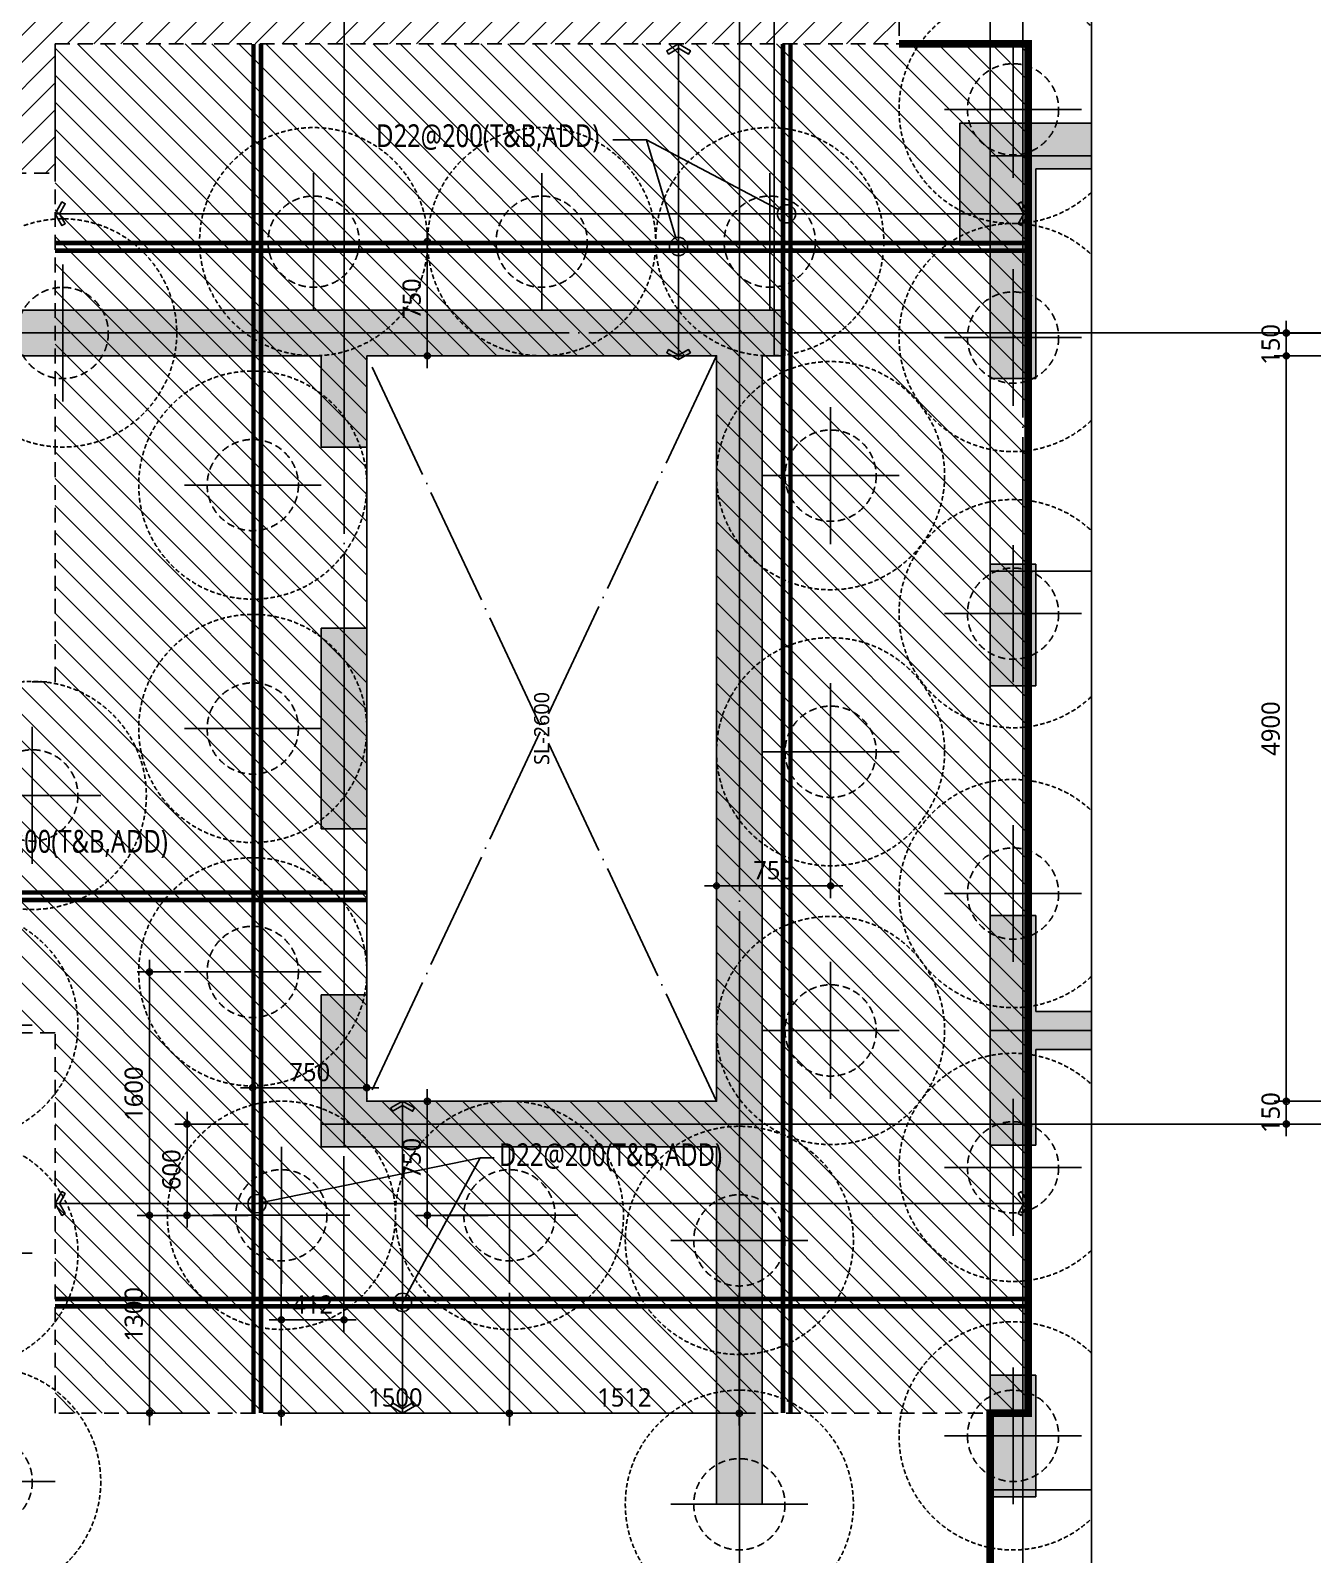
# Model space of a CAD drawing. Header units: millimetres. Extents: x 262481 to 2519995, y -394348 to 364571.
# Drawn here: x 516107 to 524539, y -66717 to -56698 of the extents above; entities that cross this region are included whole.
import ezdxf
from ezdxf.enums import TextEntityAlignment as Align
from ezdxf.xclip import XClip

# ---------------------------------------------------------------- set-up
doc = ezdxf.new("R2010")
doc.units = ezdxf.units.MM
doc.header["$LTSCALE"] = 65
doc.header["$XCLIPFRAME"] = 0
for name, pattern in [('CEN', [62, 60, -1, 0, -1]), ('HID', [2.5, 2, -0.5]), ('HID2', [7.5, 6, -1.5]), ('XS-기초$0$CEN', [62, 60, -1, 0, -1]), ('XS-기초$0$DDOT', [14, 12, -1, 0, -1]), ('XS-기초$0$HID', [2.3, 1.5, -0.8])]:
    doc.linetypes.add(name, pattern=pattern)
doc.layers.get('Defpoints').update_dxf_attribs({"color": 145})
for name, color, linetype in [('BAR-B', 2, 'HID2'), ('CEN', 1, 'CEN'), ('CROSS', 15, 'Continuous'), ('DIM', 7, 'Continuous'), ('HAT', 5, 'Continuous'), ('LEADER', 7, 'Continuous'), ('T', 1, 'Continuous'), ('XS-기초$0$252', 252, 'Continuous'), ('XS-기초$0$CEN', 1, 'XS-기초$0$CEN'), ('XS-기초$0$EL7', 7, 'Continuous'), ('XS-기초$0$OPEN', 9, 'XS-기초$0$DDOT'), ('XS-기초$0$PILE', 3, 'XS-기초$0$HID'), ('XS-기초$0$WALL', 11, 'Continuous'), ('XS-기초$0$기초연단', 3, 'Continuous'), ('XS-기초$0$보강구간', 6, 'XS-기초$0$HID'), ('철근변경선', 1, 'HID')]:
    doc.layers.add(name, color=color, linetype=linetype)
doc.layers.add('DEFPOINT', color=144, linetype='Continuous', plot=False)
doc.layers.add('XS-기초$0$DEFPOINT', color=144, linetype='Continuous', plot=False)
doc.styles.add('XS-기초$0$맑은고딕', font='malgun.ttf')
doc.styles.add('맑은고딕', font='malgun.ttf')
doc.dimstyles.new('DIM_40', dxfattribs={"dimscale": 40, "dimtxt": 3, "dimasz": 1, "dimexe": 2, "dimexo": 1.5, "dimgap": 1, "dimtad": 1, "dimdec": 0, "dimzin": 0, "dimdsep": 46, "dimtxsty": '맑은고딕', "dimblk1": 'DIMDOT', "dimblk2": 'DIMDOT', "dimsah": 1, "dimcen": 0.09, "dimdle": 2, "dimclrd": 7, "dimclre": 7, "dimclrt": 6, "dimadec": 0, "dimazin": 0, "dimtfac": 1, "dimtdec": 0, "dimtix": 1, "dimtmove": 2, "dimatfit": 3, "dimldrblk": 'DIMDOT', "dimfxl": 0, "dimtolj": 1, "dimtzin": 0, "dimarcsym": 0})

# ---------------------------------------------------------------- blocks, each defined once
blk = doc.blocks.new('XS-기초$0$PILE-600')
at = {"layer": 'XS-기초$0$DEFPOINT', "color": 173, "linetype": 'XS-기초$0$HID', "ltscale": 0.3}
blk.add_circle((0, 0), 750, dxfattribs=at)
at = {"layer": 'XS-기초$0$PILE', "linetype": 'Continuous'}
for p, q in [((0, -450), (0, 450)), ((-450, 0), (450, 0))]:
    blk.add_line(p, q, dxfattribs=at)
at = {"layer": 'XS-기초$0$PILE', "ltscale": 0.5}
blk.add_circle((0, 0), 300, dxfattribs=at)
blk = doc.blocks.new('XS-기초$0$A$C762E058C')
at = {"layer": 'XS-기초$0$252'}
h = blk.add_hatch(color=256, dxfattribs=at)
h.dxf.hatch_style = 1
h.paths.add_polyline_path([(93400, -71500), (92600, -71500), (92600, -72000), (93400, -72000)])
h.paths.add_polyline_path([(85300, -71500), (84500, -71500), (84500, -72000), (85300, -72000)])
h.paths.add_polyline_path([(93400, -63400), (92600, -63400), (92600, -63900), (93400, -63900)])
h.paths.add_polyline_path([(85300, -63400), (84500, -63400), (84500, -63900), (85300, -63900)])
h.paths.add_polyline_path([(93400, -55300), (92600, -55300), (92600, -55800), (93400, -55800)])
h.paths.add_polyline_path([(85300, -55300), (84500, -55300), (84500, -55800), (85300, -55800)])
h.paths.add_polyline_path([(93400, -47200), (92600, -47200), (92600, -47700), (93400, -47700)])
h.paths.add_polyline_path([(85300, -47200), (84500, -47200), (84500, -47700), (85300, -47700)])
h.paths.add_polyline_path([(93400, -39100), (92600, -39100), (92600, -39600), (93400, -39600)])
h.paths.add_polyline_path([(85300, -39100), (84500, -39100), (84500, -39600), (85300, -39600)])
h.paths.add_polyline_path([(73650, -71500), (72850, -71500), (72850, -72000), (73650, -72000)])
h.paths.add_polyline_path([(77850, -71500), (77050, -71500), (77050, -72000), (77850, -72000)])
h.paths.add_polyline_path([(68450, -71500), (67650, -71500), (67650, -72000), (68450, -72000)])
h.paths.add_polyline_path([(73650, -63400), (72850, -63400), (72850, -63900), (73650, -63900)])
h.paths.add_polyline_path([(77850, -63400), (77050, -63400), (77050, -63900), (77850, -63900)])
h.paths.add_polyline_path([(68450, -63400), (67650, -63400), (67650, -63900), (68450, -63900)])
h.paths.add_polyline_path([(73650, -55300), (72850, -55300), (72850, -55800), (73650, -55800)])
h.paths.add_polyline_path([(77850, -55300), (77050, -55300), (77050, -55800), (77850, -55800)])
h.paths.add_polyline_path([(68450, -55300), (67650, -55300), (67650, -55800), (68450, -55800)])
h.paths.add_polyline_path([(73650, -47200), (72850, -47200), (72850, -47700), (73650, -47700)])
h.paths.add_polyline_path([(77850, -47200), (77050, -47200), (77050, -47700), (77850, -47700)])
h.paths.add_polyline_path([(68450, -47200), (67650, -47200), (67650, -47700), (68450, -47700)])
h.paths.add_polyline_path([(73650, -39100), (72850, -39100), (72850, -39600), (73650, -39600)])
h.paths.add_polyline_path([(77850, -39100), (77050, -39100), (77050, -39600), (77850, -39600)])
h.paths.add_polyline_path([(68450, -39100), (67650, -39100), (67650, -39600), (68450, -39600)])
h.paths.add_polyline_path([(73650, -22900), (72850, -22900), (72850, -23400), (73650, -23400)])
h.paths.add_polyline_path([(73650, -31000), (72850, -31000), (72850, -31500), (73650, -31500)])
h.paths.add_polyline_path([(101500, -63400), (100700, -63400), (100700, -63900), (101500, -63900)])
h.paths.add_polyline_path([(101500, -41540), (100700, -41540), (100700, -42040), (101500, -42040)])
h.paths.add_polyline_path([(101500, -35500), (100700, -35500), (100700, -36000), (101500, -36000)])
h.paths.add_polyline_path([(101500, -29350), (100700, -29350), (100700, -29850), (101500, -29850)])
h.paths.add_polyline_path([(101500, -22900), (100700, -22900), (100700, -23400), (101500, -23400)])
h.paths.add_polyline_path([(68450, -22900), (67650, -22900), (67650, -23400), (68450, -23400)])
h.paths.add_polyline_path([(77850, -22900), (77050, -22900), (77050, -23400), (77850, -23400)])
h.paths.add_polyline_path([(85300, -22900), (84500, -22900), (84500, -23400), (85300, -23400)])
h.paths.add_polyline_path([(93400, -31000), (92600, -31000), (92600, -31500), (93400, -31500)])
h.paths.add_polyline_path([(77850, -31000), (77050, -31000), (77050, -31500), (77850, -31500)])
h.paths.add_polyline_path([(85300, -31000), (84500, -31000), (84500, -31500), (85300, -31500)])
h.paths.add_polyline_path([(93400, -22900), (92600, -22900), (92600, -23400), (93400, -23400)])
h.paths.add_polyline_path([(68450, -31000), (67650, -31000), (67650, -31500), (68450, -31500)])
h.paths.add_polyline_path([(101500, -47580), (100700, -47580), (100700, -48080), (101500, -48080)])
h.paths.add_polyline_path([(101500, -55300), (100700, -55300), (100700, -55800), (101500, -55800)])
h.paths.add_polyline_path([(101700, -72000), (101700, -71200), (101200, -71200), (101200, -72000)])
h.paths.add_polyline_path([(125700, -72000), (125700, -71200), (125200, -71200), (125200, -72000)])
h.paths.add_polyline_path([(117700, -72000), (117700, -71200), (117200, -71200), (117200, -72000)])
h.paths.add_polyline_path([(109700, -72000), (109700, -71200), (109200, -71200), (109200, -72000)])
h.paths.add_polyline_path([(136755, -71500), (135955, -71500), (135955, -72000), (136755, -72000)])
h.paths.add_polyline_path([(144555, -71500), (143755, -71500), (143755, -72000), (144555, -72000)])
h.paths.add_polyline_path([(133700, -72000), (133700, -71200), (133200, -71200), (133200, -72000)])
h = blk.add_hatch(color=256, dxfattribs=at)
h.dxf.hatch_style = 1
h.paths.add_polyline_path([(124805, -55785), (124805, -55985), (123925, -55985), (123925, -56285), (125305, -56285), (125305, -57445), (126255, -57445), (126255, -63825), (124900, -63825), (124900, -64125), (125200, -64125), (125200, -64625), (125700, -64625), (125700, -64125), (126255, -64125), (126255, -65410), (126505, -65410), (126505, -64125), (127860, -64125), (127860, -63825), (126505, -63825), (126505, -57445), (127455, -57445), (127455, -56285), (128835, -56285), (128835, -55985), (127155, -55985), (127155, -57145), (126380, -57145), (125605, -57145), (125605, -55985), (125605, -55785)])
h.paths.add_polyline_path([(106100, -55300), (105300, -55300), (105300, -55800), (106100, -55800)])
h.paths.add_polyline_path([(105600, -63900), (105800, -63900), (105800, -65410), (106100, -65410), (106100, -64125), (107400, -64125), (107400, -63825), (106100, -63825), (106100, -60730), (109280, -60730), (109280, -60480), (106100, -60480), (106100, -56285), (106915, -56285), (106915, -55985), (105800, -55985), (105800, -63100), (105600, -63100)])
h.paths.add_polyline_path([(133680, -63250), (133480, -63250), (133480, -55950), (133680, -55950), (133680, -55150), (133480, -55150), (133480, -54495), (133180, -54495), (133180, -55985), (132365, -55985), (132365, -56285), (133180, -56285), (133180, -60480), (130000, -60480), (130000, -60730), (133180, -60730), (133180, -63825), (131880, -63825), (131880, -64125), (133180, -64125), (133180, -65410), (133480, -65410), (133480, -64050), (133680, -64050)])
h.paths.add_polyline_path([(117700, -64625), (117700, -63825), (117200, -63825), (117200, -64625)], flags=17)
h.paths.add_polyline_path([(109700, -63825), (109200, -63825), (108910, -63825), (108910, -64125), (109200, -64125), (109200, -64625), (109700, -64625)])
h.paths.add_polyline_path([(124075, -54635), (124375, -54635), (124375, -46185), (117850, -46185), (117850, -45985), (117050, -45985), (117050, -46185), (116075, -46185), (116075, -46485), (116525, -46485), (116525, -49385), (116825, -49385), (116825, -46485), (121375, -46485), (121375, -49085), (117935, -49085), (117935, -49385), (121850, -49385), (121850, -49085), (121675, -49085), (121675, -46485), (124075, -46485), (124075, -49085), (123420, -49085), (123420, -49385), (124075, -49385), (124075, -51585), (123475, -51585), (123475, -51885), (124075, -51885), (124075, -54185), (119175, -54185), (119175, -51885), (119875, -51885), (119875, -51585), (118875, -51585), (118875, -54185), (116525, -54185), (116525, -54485), (124075, -54485)])
h.paths.add_polyline_path([(120965, -51885), (122285, -51885), (122285, -51585), (120965, -51585)], flags=17)
h.paths.add_polyline_path([(114725, -53185), (113725, -53185), (113725, -53885), (110505, -53885), (110505, -53185), (109505, -53185), (109505, -53885), (108085, -53885), (108085, -53185), (107085, -53185), (107085, -53885), (105800, -53885), (105800, -54185), (114725, -54185)])
h.paths.add_polyline_path([(113025, -65410), (112775, -65410), (112775, -64125), (111420, -64125), (111420, -63825), (112775, -63825), (112775, -57445), (111825, -57445), (111825, -56285), (110445, -56285), (110445, -55985), (112125, -55985), (112125, -57145), (112900, -57145), (113675, -57145), (113675, -55985), (115355, -55985), (115355, -56285), (113975, -56285), (113975, -57445), (113025, -57445), (113025, -63825), (114380, -63825), (114380, -64125), (113025, -64125)])
h.paths.add_polyline_path([(119765, -65410), (119515, -65410), (119515, -64125), (118400, -64125), (118400, -63825), (119515, -63825), (119515, -60730), (116520, -60730), (116520, -60480), (119515, -60480), (119515, -56285), (118885, -56285), (118885, -55985), (119640, -55985), (120395, -55985), (120395, -56285), (119765, -56285), (119765, -60480), (122760, -60480), (122760, -60730), (119765, -60730), (119765, -63825), (120880, -63825), (120880, -64125), (119765, -64125)])
h.paths.add_polyline_path([(122390, -64125), (122390, -63825), (122790, -63825), (122790, -64125)])
h.paths.add_polyline_path([(122510, -63125), (122760, -63125), (122760, -61590), (122510, -61590)], flags=17)
h.paths.add_polyline_path([(122510, -56985), (122760, -56985), (122760, -57815), (122510, -57815)], flags=17)
h.paths.add_polyline_path([(121905, -56285), (122705, -56285), (122705, -55985), (121905, -55985)])
h.paths.add_polyline_path([(130370, -64125), (130370, -63825), (129970, -63825), (129970, -64125)])
h.paths.add_polyline_path([(130250, -63125), (130000, -63125), (130000, -61590), (130250, -61590)])
h.paths.add_polyline_path([(130250, -56985), (130000, -56985), (130000, -57815), (130250, -57815)])
h.paths.add_polyline_path([(130855, -56285), (130055, -56285), (130055, -55985), (130855, -55985)], flags=17)
h.paths.add_polyline_path([(116890, -64125), (116890, -63825), (116490, -63825), (116490, -64125)])
h.paths.add_polyline_path([(116770, -63125), (116520, -63125), (116520, -61590), (116770, -61590)])
h.paths.add_polyline_path([(116770, -56985), (116520, -56985), (116520, -57815), (116770, -57815)])
h.paths.add_polyline_path([(117375, -56285), (116575, -56285), (116575, -55985), (117375, -55985)])
h.paths.add_polyline_path([(109030, -63125), (109280, -63125), (109280, -61590), (109030, -61590)], flags=17)
h.paths.add_polyline_path([(109030, -56985), (109280, -56985), (109280, -57815), (109030, -57815)], flags=17)
h.paths.add_polyline_path([(108425, -56285), (109225, -56285), (109225, -55985), (108425, -55985)])
h.paths.add_polyline_path([(125850, -47200), (125050, -47200), (125050, -47700), (125850, -47700)])
h.paths.add_polyline_path([(114725, -50300), (113725, -50300), (113725, -51300), (114725, -51300)])
h.paths.add_polyline_path([(110505, -50300), (109505, -50300), (109505, -51300), (110505, -51300)])
h.paths.add_polyline_path([(108085, -50300), (107085, -50300), (107085, -51300), (108085, -51300)])
h.paths.add_polyline_path([(110505, -45410), (109505, -45410), (109505, -44410), (110505, -44410)])
h.paths.add_polyline_path([(108085, -45410), (107085, -45410), (107085, -44410), (108085, -44410)])
h.paths.add_polyline_path([(110505, -48330), (109505, -48330), (109505, -47330), (110505, -47330), (110505, -47705), (113005, -47705), (113005, -46805), (114425, -46805), (114425, -45775), (114725, -45775), (114725, -47105), (113305, -47105), (113305, -47830), (113305, -48555), (114725, -48555), (114725, -49850), (114425, -49850), (114425, -48855), (113005, -48855), (113005, -47955), (110505, -47955)])
h.paths.add_polyline_path([(108085, -48330), (107085, -48330), (107085, -47955), (105800, -47955), (105800, -47705), (107085, -47705), (107085, -47330), (108085, -47330)])
h.paths.add_polyline_path([(113725, -44360), (113725, -44610), (113095, -44610), (113095, -44360)])
h.paths.add_polyline_path([(114425, -43755), (114425, -44555), (114725, -44555), (114725, -43755)])
h.paths.add_polyline_path([(133850, -47200), (133050, -47200), (133050, -47700), (133850, -47700)])
h.paths.add_polyline_path([(125850, -39100), (125050, -39100), (125050, -39600), (125850, -39600)])
h.paths.add_polyline_path([(117850, -39100), (117050, -39100), (117050, -39600), (117850, -39600)], flags=17)
h.paths.add_polyline_path([(117485, -34200), (117485, -34500), (118975, -34500), (118975, -36300), (116075, -36300), (116075, -36600), (119275, -36600), (119275, -29350), (105800, -29350), (105800, -29650), (107085, -29650), (107085, -30350), (108085, -30350), (108085, -29650), (109505, -29650), (109505, -30350), (110505, -30350), (110505, -29650), (114425, -29650), (114425, -30465), (114725, -30465), (114725, -29650), (116075, -29650), (116075, -35190), (116375, -35190), (116375, -29650), (118975, -29650), (118975, -34200)])
h.paths.add_polyline_path([(110505, -41290), (109505, -41290), (109505, -42290), (110505, -42290), (110505, -41915), (114425, -41915), (114425, -42545), (114725, -42545), (114725, -41790), (114725, -41035), (114425, -41035), (114425, -41665), (110505, -41665)])
h.paths.add_polyline_path([(108085, -41290), (107085, -41290), (107085, -41665), (105800, -41665), (105800, -41915), (107085, -41915), (107085, -42290), (108085, -42290)])
h.paths.add_polyline_path([(110505, -38170), (109505, -38170), (109505, -39170), (110505, -39170)])
h.paths.add_polyline_path([(108085, -38170), (107085, -38170), (107085, -39170), (108085, -39170)])
h.paths.add_polyline_path([(110505, -36250), (109505, -36250), (109505, -35250), (110505, -35250), (110505, -35625), (113005, -35625), (113005, -34725), (114425, -34725), (114425, -33695), (114725, -33695), (114725, -35025), (113305, -35025), (113305, -35750), (113305, -36475), (114725, -36475), (114725, -37805), (114425, -37805), (114425, -36775), (113005, -36775), (113005, -35875), (110505, -35875)])
h.paths.add_polyline_path([(108085, -36250), (107085, -36250), (107085, -35875), (105800, -35875), (105800, -35625), (107085, -35625), (107085, -35250), (108085, -35250)])
h.paths.add_polyline_path([(110505, -33330), (109505, -33330), (109505, -32330), (110505, -32330)], flags=17)
h.paths.add_polyline_path([(108085, -33330), (107085, -33330), (107085, -32330), (108085, -32330)], flags=17)
h.paths.add_polyline_path([(113725, -39220), (113725, -38970), (113095, -38970), (113095, -39220)])
h.paths.add_polyline_path([(114425, -39825), (114425, -39025), (114725, -39025), (114725, -39825)])
h.paths.add_polyline_path([(113725, -32280), (113725, -32530), (113095, -32530), (113095, -32280)], flags=17)
h.paths.add_polyline_path([(114425, -31675), (114425, -32475), (114725, -32475), (114725, -31675)], flags=17)
edge = h.paths.add_edge_path()
edge.add_line((121375, -49385), (121850, -49385))
edge.add_line((116075, -34200), (116075, -34500))
blk = doc.blocks.new('XS-기초')
at = {"layer": 'XS-기초$0$CEN'}
for p, q in [((242535, 153015), (242535, 143665)), ((237335, 146715), (237335, 143815)), ((237185, 146565), (242685, 146565)), ((234835, 143965), (242685, 143965)), ((242385, 143735), (251790, 143735)), ((234930, 142315), (234930, 140265)), ((237950, 142315), (237950, 132890)), ((237950, 142315), (237950, 132890)), ((240970, 142315), (240970, 140265)), ((243700, 142315), (243700, 140640)), ((237950, 142100), (231210, 142100)), ((237950, 142100), (244690, 142100))]:
    blk.add_line(p, q, dxfattribs=at)
at = {"layer": 'XS-기초$0$EL7'}
for p, q in [((239275, 146415), (238085, 146415)), ((241785, 146415), (240595, 146415))]:
    blk.add_line(p, q, dxfattribs=at)
at = {"layer": 'XS-기초$0$OPEN'}
for p, q in [((242385, 144115), (237485, 146415)), ((237485, 144115), (242385, 146415))]:
    blk.add_line(p, q, dxfattribs=at)
at = {"layer": 'XS-기초$0$WALL'}
for p, q in [((242685, 152115), (242685, 143665)), ((242385, 148915), (242385, 146715)), ((237185, 146715), (237185, 144115)), ((237185, 146715), (238185, 146715)), ((238185, 146715), (238185, 146415)), ((239275, 146715), (240595, 146715)), ((239275, 146715), (239275, 146415)), ((240595, 146715), (240595, 146415)), ((241785, 146715), (242385, 146715)), ((241785, 146715), (241785, 146415)), ((237485, 146415), (237485, 144115)), ((237485, 146415), (238185, 146415)), ((239275, 146415), (240595, 146415)), ((241785, 146415), (242385, 146415)), ((242385, 146415), (242385, 144115)), ((234835, 144115), (234835, 143815)), ((234835, 144115), (237185, 144115)), ((237485, 144115), (242385, 144115)), ((234835, 143815), (242385, 143815)), ((242385, 143815), (242385, 143665)), ((242385, 143665), (242685, 143665)), ((243915, 142515), (243115, 142515)), ((243115, 142515), (243115, 142315)), ((243915, 142315), (243915, 142515)), ((234885, 142315), (234885, 142015)), ((235685, 142315), (234885, 142315)), ((235685, 142015), (235685, 142315)), ((237195, 142015), (237195, 142315)), ((237950, 142315), (237195, 142315)), ((237950, 142315), (238705, 142315)), ((238705, 142015), (238705, 142315)), ((240215, 142015), (240215, 142315)), ((240215, 142315), (241015, 142315)), ((241015, 142315), (241015, 142015)), ((242235, 142315), (242235, 142015)), ((242235, 142315), (243115, 142315)), ((243915, 142315), (243915, 141155)), ((235685, 142015), (234885, 142015)), ((237825, 142015), (237195, 142015)), ((237825, 137820), (237825, 142015)), ((238075, 137820), (238075, 142015)), ((238075, 142015), (238705, 142015)), ((240215, 142015), (241015, 142015)), ((242235, 142015), (243615, 142015)), ((243615, 142015), (243615, 140855))]:
    blk.add_line(p, q, dxfattribs=at)
at = {"layer": 'XS-기초$0$기초연단', "linetype": 'XS-기초$0$HID'}
for p, q in [((243585, 149350), (243585, 148465)), ((250140, 142915), (244435, 142915))]:
    blk.add_line(p, q, dxfattribs=at)
blk.add_lwpolyline([(243585, 148465), (244435, 148465), (244435, 142915)], dxfattribs=at)
at = {"layer": 'XS-기초$0$보강구간'}
blk.add_lwpolyline([(237935, 150915), (239985, 150915), (239985, 149215), (240242, 149215), (240242, 148465), (244435, 148465), (244435, 142065), (235435, 142065), (235435, 148465), (237935, 148465), (237935, 150915)], dxfattribs=at)
at = {"layer": 'XS-기초$0$252'}
blk.add_blockref('XS-기초$0$A$C762E058C', (118310, 198300), dxfattribs=at)
at = {"layer": 'XS-기초$0$PILE'}
for p in [(236485, 149065), (237985, 149065), (234985, 148915), (239495, 148615), (242535, 148415), (238335, 147165), (239935, 147165), (241535, 147165), (236735, 146977), (243135, 146765), (236735, 145477), (243135, 145265), (234835, 143965), (236570, 143965), (243135, 143765), (237950, 143365), (239782, 143365), (241597, 143365), (237050, 142165), (238850, 142165), (240690, 142165), (242505, 142165), (244005, 142165)]:
    blk.add_blockref('XS-기초$0$PILE-600', p, dxfattribs=at)
at = {"layer": 'XS-기초$0$PILE', "xscale": -1, "rotation": 359.9999999999993}
blk.add_blockref('XS-기초$0$PILE-600', (235285, 142165), dxfattribs=at)
at = {"layer": 'XS-기초$0$DEFPOINT', "color": 2, "style": 'XS-기초$0$맑은고딕'}
blk.add_text('SL-2600', height=100, dxfattribs=at).set_placement((239935, 145265), align=Align.MIDDLE_CENTER)
blk = doc.blocks.new('DIMDOT')
at = {"layer": 'DIM', "linetype": 'Continuous'}
blk.add_line((-2, 0), (2, 0), dxfattribs=at)
for radius in [0.5, 0.25]:
    blk.add_circle((0, 0), radius, dxfattribs=at)
blk = doc.blocks.new('*D977')
at = {"layer": 'Defpoints', "color": 0, "linetype": 'Continuous', "transparency": 16777216}
for p in [(524729, -63737), (524366, -63887), (524729, -63887)]:
    blk.add_point(p, dxfattribs=at)
at = {"layer": 'DIM', "color": 7, "linetype": 'Continuous', "lineweight": -2, "transparency": 16777216}
for p, q in [((524366, -63697), (524366, -63657)), ((524669, -63737), (524286, -63737)), ((524366, -63737), (524366, -63887)), ((524669, -63887), (524286, -63887)), ((524366, -63927), (524366, -63967))]:
    blk.add_line(p, q, dxfattribs=at)
at = {"layer": 'DIM', "color": 7, "linetype": 'Continuous', "lineweight": -2, "transparency": 16777216, "xscale": 40, "yscale": 40, "zscale": 40}
for p, rotation in [((524366, -63737), 270), ((524366, -63887), 90)]:
    blk.add_blockref('DIMDOT', p, dxfattribs=dict(at, rotation=rotation))
at = {"layer": 'DIM', "color": 6, "linetype": 'Continuous', "transparency": 16777216, "insert": (524264, -63812), "char_height": 120, "attachment_point": 5, "rotation": 90, "style": '맑은고딕'}
blk.add_mtext('\\A1;150', dxfattribs=at)
blk = doc.blocks.new('*D978')
at = {"layer": 'Defpoints', "color": 0, "linetype": 'Continuous', "transparency": 16777216}
for p in [(524366, -58837), (524729, -58837), (524729, -63737)]:
    blk.add_point(p, dxfattribs=at)
at = {"layer": 'DIM', "color": 7, "linetype": 'Continuous', "lineweight": -2, "transparency": 16777216}
for p, q in [((524669, -58837), (524286, -58837)), ((524366, -63697), (524366, -58877)), ((524669, -63737), (524286, -63737))]:
    blk.add_line(p, q, dxfattribs=at)
at = {"layer": 'DIM', "color": 7, "linetype": 'Continuous', "lineweight": -2, "transparency": 16777216, "xscale": 40, "yscale": 40, "zscale": 40}
for p, rotation in [((524366, -58837), 90), ((524366, -63737), 270)]:
    blk.add_blockref('DIMDOT', p, dxfattribs=dict(at, rotation=rotation))
at = {"layer": 'DIM', "color": 6, "linetype": 'Continuous', "transparency": 16777216, "insert": (524264, -61287), "char_height": 120, "attachment_point": 5, "rotation": 90, "style": '맑은고딕'}
blk.add_mtext('\\A1;4900', dxfattribs=at)
blk = doc.blocks.new('*D979')
at = {"layer": 'Defpoints', "color": 0, "linetype": 'Continuous', "transparency": 16777216}
for p in [(524366, -58687), (524729, -58687), (524729, -58837)]:
    blk.add_point(p, dxfattribs=at)
at = {"layer": 'DIM', "color": 7, "linetype": 'Continuous', "lineweight": -2, "transparency": 16777216}
for p, q in [((524366, -58647), (524366, -58607)), ((524669, -58687), (524286, -58687)), ((524366, -58837), (524366, -58687)), ((524669, -58837), (524286, -58837)), ((524366, -58877), (524366, -58917))]:
    blk.add_line(p, q, dxfattribs=at)
at = {"layer": 'DIM', "color": 7, "linetype": 'Continuous', "lineweight": -2, "transparency": 16777216, "xscale": 40, "yscale": 40, "zscale": 40}
for p, rotation in [((524366, -58687), 270), ((524366, -58837), 90)]:
    blk.add_blockref('DIMDOT', p, dxfattribs=dict(at, rotation=rotation))
at = {"layer": 'DIM', "color": 6, "linetype": 'Continuous', "transparency": 16777216, "insert": (524264, -58762), "char_height": 120, "attachment_point": 5, "rotation": 90, "style": '맑은고딕'}
blk.add_mtext('\\A1;150', dxfattribs=at)
blk = doc.blocks.new('*D1053')
at = {"layer": 'Defpoints', "color": 0, "linetype": 'Continuous', "transparency": 16777216}
for p in [(518717, -63737), (519178, -63737), (519178, -64487)]:
    blk.add_point(p, dxfattribs=at)
at = {"layer": 'DIM', "color": 7, "linetype": 'Continuous', "lineweight": -2, "transparency": 16777216}
for p, q in [((519118, -63737), (518637, -63737)), ((518717, -64447), (518717, -63777)), ((519118, -64487), (518637, -64487))]:
    blk.add_line(p, q, dxfattribs=at)
at = {"layer": 'DIM', "color": 7, "linetype": 'Continuous', "lineweight": -2, "transparency": 16777216, "xscale": 40, "yscale": 40, "zscale": 40}
for p, rotation in [((518717, -63737), 90), ((518717, -64487), 270)]:
    blk.add_blockref('DIMDOT', p, dxfattribs=dict(at, rotation=rotation))
at = {"layer": 'DIM', "color": 6, "linetype": 'Continuous', "transparency": 16777216, "insert": (518615, -64112), "char_height": 120, "attachment_point": 5, "rotation": 90, "style": '맑은고딕'}
blk.add_mtext('\\A1;750', dxfattribs=at)
blk = doc.blocks.new('*D1054')
at = {"layer": 'Defpoints', "color": 0, "linetype": 'Continuous', "transparency": 16777216}
for p in [(517569, -63037), (518319, -63037), (518319, -63648)]:
    blk.add_point(p, dxfattribs=at)
at = {"layer": 'DIM', "color": 7, "linetype": 'Continuous', "lineweight": -2, "transparency": 16777216}
for p, q in [((517569, -63097), (517569, -63728)), ((518319, -63097), (518319, -63728)), ((517609, -63648), (518279, -63648))]:
    blk.add_line(p, q, dxfattribs=at)
at = {"layer": 'DIM', "color": 7, "linetype": 'Continuous', "lineweight": -2, "transparency": 16777216, "xscale": 40, "yscale": 40, "zscale": 40, "rotation": 180}
blk.add_blockref('DIMDOT', (517569, -63648), dxfattribs=at)
at = {"layer": 'DIM', "color": 7, "linetype": 'Continuous', "lineweight": -2, "transparency": 16777216, "xscale": 40, "yscale": 40, "zscale": 40}
blk.add_blockref('DIMDOT', (518319, -63648), dxfattribs=at)
at = {"layer": 'DIM', "color": 6, "linetype": 'Continuous', "transparency": 16777216, "insert": (517944, -63546), "char_height": 120, "attachment_point": 5, "style": '맑은고딕'}
blk.add_mtext('\\A1;750', dxfattribs=at)
blk = doc.blocks.new('*D1055')
at = {"layer": 'Defpoints', "color": 0, "linetype": 'Continuous', "transparency": 16777216}
for p in [(518717, -58087), (519178, -58087), (519178, -58837)]:
    blk.add_point(p, dxfattribs=at)
at = {"layer": 'DIM', "color": 7, "linetype": 'Continuous', "lineweight": -2, "transparency": 16777216}
for p, q in [((519118, -58087), (518637, -58087)), ((518717, -58797), (518717, -58127)), ((519118, -58837), (518637, -58837))]:
    blk.add_line(p, q, dxfattribs=at)
at = {"layer": 'DIM', "color": 7, "linetype": 'Continuous', "lineweight": -2, "transparency": 16777216, "xscale": 40, "yscale": 40, "zscale": 40}
for p, rotation in [((518717, -58087), 90), ((518717, -58837), 270)]:
    blk.add_blockref('DIMDOT', p, dxfattribs=dict(at, rotation=rotation))
at = {"layer": 'DIM', "color": 6, "linetype": 'Continuous', "transparency": 16777216, "insert": (518615, -58462), "char_height": 120, "attachment_point": 5, "rotation": 90, "style": '맑은고딕'}
blk.add_mtext('\\A1;750', dxfattribs=at)
blk = doc.blocks.new('*D1056')
at = {"layer": 'Defpoints', "color": 0, "linetype": 'Continuous', "transparency": 16777216}
for p in [(520619, -61710), (521369, -61710), (521369, -62321)]:
    blk.add_point(p, dxfattribs=at)
at = {"layer": 'DIM', "color": 7, "linetype": 'Continuous', "lineweight": -2, "transparency": 16777216}
for p, q in [((520619, -61770), (520619, -62401)), ((521369, -61770), (521369, -62401)), ((520659, -62321), (521329, -62321))]:
    blk.add_line(p, q, dxfattribs=at)
at = {"layer": 'DIM', "color": 7, "linetype": 'Continuous', "lineweight": -2, "transparency": 16777216, "xscale": 40, "yscale": 40, "zscale": 40, "rotation": 180}
blk.add_blockref('DIMDOT', (520619, -62321), dxfattribs=at)
at = {"layer": 'DIM', "color": 7, "linetype": 'Continuous', "lineweight": -2, "transparency": 16777216, "xscale": 40, "yscale": 40, "zscale": 40}
blk.add_blockref('DIMDOT', (521369, -62321), dxfattribs=at)
at = {"layer": 'DIM', "color": 6, "linetype": 'Continuous', "transparency": 16777216, "insert": (520994, -62219), "char_height": 120, "attachment_point": 5, "style": '맑은고딕'}
blk.add_mtext('\\A1;750', dxfattribs=at)
blk = doc.blocks.new('*D1057')
at = {"layer": 'Defpoints', "color": 0, "linetype": 'Continuous', "transparency": 16777216}
for p in [(516890, -62887), (517157, -62887), (517307, -64487)]:
    blk.add_point(p, dxfattribs=at)
at = {"layer": 'DIM', "color": 7, "linetype": 'Continuous', "lineweight": -2, "transparency": 16777216}
for p, q in [((517097, -62887), (516810, -62887)), ((516890, -64447), (516890, -62927)), ((517247, -64487), (516810, -64487))]:
    blk.add_line(p, q, dxfattribs=at)
at = {"layer": 'DIM', "color": 7, "linetype": 'Continuous', "lineweight": -2, "transparency": 16777216, "xscale": 40, "yscale": 40, "zscale": 40}
for p, rotation in [((516890, -62887), 90), ((516890, -64487), 270)]:
    blk.add_blockref('DIMDOT', p, dxfattribs=dict(at, rotation=rotation))
at = {"layer": 'DIM', "color": 6, "linetype": 'Continuous', "transparency": 16777216, "insert": (516787, -63687), "char_height": 120, "attachment_point": 5, "rotation": 90, "style": '맑은고딕'}
blk.add_mtext('\\A1;1600', dxfattribs=at)
blk = doc.blocks.new('*D1058')
at = {"layer": 'Defpoints', "color": 0, "linetype": 'Continuous', "transparency": 16777216}
for p in [(516890, -64487), (517157, -64487), (517307, -65787)]:
    blk.add_point(p, dxfattribs=at)
at = {"layer": 'DIM', "color": 7, "linetype": 'Continuous', "lineweight": -2, "transparency": 16777216}
for p, q in [((517097, -64487), (516810, -64487)), ((516890, -65747), (516890, -64527)), ((517247, -65787), (516810, -65787))]:
    blk.add_line(p, q, dxfattribs=at)
at = {"layer": 'DIM', "color": 7, "linetype": 'Continuous', "lineweight": -2, "transparency": 16777216, "xscale": 40, "yscale": 40, "zscale": 40}
for p, rotation in [((516890, -64487), 90), ((516890, -65787), 270)]:
    blk.add_blockref('DIMDOT', p, dxfattribs=dict(at, rotation=rotation))
at = {"layer": 'DIM', "color": 6, "linetype": 'Continuous', "transparency": 16777216, "insert": (516787, -65137), "char_height": 120, "attachment_point": 5, "rotation": 90, "style": '맑은고딕'}
blk.add_mtext('\\A1;1300', dxfattribs=at)
blk = doc.blocks.new('*D1059')
at = {"layer": 'Defpoints', "color": 0, "linetype": 'Continuous', "transparency": 16777216}
for p in [(518169, -64037), (517757, -64563), (518169, -65174)]:
    blk.add_point(p, dxfattribs=at)
at = {"layer": 'DIM', "color": 7, "linetype": 'Continuous', "lineweight": -2, "transparency": 16777216}
for p, q in [((518169, -64097), (518169, -65254)), ((517757, -64623), (517757, -65254)), ((517797, -65174), (518129, -65174))]:
    blk.add_line(p, q, dxfattribs=at)
at = {"layer": 'DIM', "color": 7, "linetype": 'Continuous', "lineweight": -2, "transparency": 16777216, "xscale": 40, "yscale": 40, "zscale": 40, "rotation": 180}
blk.add_blockref('DIMDOT', (517757, -65174), dxfattribs=at)
at = {"layer": 'DIM', "color": 7, "linetype": 'Continuous', "lineweight": -2, "transparency": 16777216, "xscale": 40, "yscale": 40, "zscale": 40}
blk.add_blockref('DIMDOT', (518169, -65174), dxfattribs=at)
at = {"layer": 'DIM', "color": 6, "linetype": 'Continuous', "transparency": 16777216, "insert": (517963, -65073), "char_height": 120, "attachment_point": 5, "style": '맑은고딕'}
blk.add_mtext('\\A1;412', dxfattribs=at)
blk = doc.blocks.new('*D1060')
at = {"layer": 'Defpoints', "color": 0, "linetype": 'Continuous', "transparency": 16777216}
for p in [(517137, -63887), (517598, -63887), (517598, -64487)]:
    blk.add_point(p, dxfattribs=at)
at = {"layer": 'DIM', "color": 7, "linetype": 'Continuous', "lineweight": -2, "transparency": 16777216}
for p, q in [((517538, -63887), (517057, -63887)), ((517137, -64447), (517137, -63927)), ((517538, -64487), (517057, -64487))]:
    blk.add_line(p, q, dxfattribs=at)
at = {"layer": 'DIM', "color": 7, "linetype": 'Continuous', "lineweight": -2, "transparency": 16777216, "xscale": 40, "yscale": 40, "zscale": 40}
for p, rotation in [((517137, -63887), 90), ((517137, -64487), 270)]:
    blk.add_blockref('DIMDOT', p, dxfattribs=dict(at, rotation=rotation))
at = {"layer": 'DIM', "color": 6, "linetype": 'Continuous', "transparency": 16777216, "insert": (517035, -64187), "char_height": 120, "attachment_point": 5, "rotation": 90, "style": '맑은고딕'}
blk.add_mtext('\\A1;600', dxfattribs=at)
blk = doc.blocks.new('*D1061')
at = {"layer": 'Defpoints', "color": 0, "linetype": 'Continuous', "transparency": 16777216}
for p in [(519257, -64937), (517757, -65177), (519257, -65788)]:
    blk.add_point(p, dxfattribs=at)
at = {"layer": 'DIM', "color": 7, "linetype": 'Continuous', "lineweight": -2, "transparency": 16777216}
for p, q in [((519257, -64997), (519257, -65868)), ((517757, -65237), (517757, -65868)), ((517797, -65788), (519217, -65788))]:
    blk.add_line(p, q, dxfattribs=at)
at = {"layer": 'DIM', "color": 7, "linetype": 'Continuous', "lineweight": -2, "transparency": 16777216, "xscale": 40, "yscale": 40, "zscale": 40, "rotation": 180}
blk.add_blockref('DIMDOT', (517757, -65788), dxfattribs=at)
at = {"layer": 'DIM', "color": 7, "linetype": 'Continuous', "lineweight": -2, "transparency": 16777216, "xscale": 40, "yscale": 40, "zscale": 40}
blk.add_blockref('DIMDOT', (519257, -65788), dxfattribs=at)
at = {"layer": 'DIM', "color": 6, "linetype": 'Continuous', "transparency": 16777216, "insert": (518507, -65685), "char_height": 120, "attachment_point": 5, "style": '맑은고딕'}
blk.add_mtext('\\A1;1500', dxfattribs=at)
blk = doc.blocks.new('*D1062')
at = {"layer": 'Defpoints', "color": 0, "linetype": 'Continuous', "transparency": 16777216}
for p in [(520769, -64937), (519257, -65177), (520769, -65788)]:
    blk.add_point(p, dxfattribs=at)
at = {"layer": 'DIM', "color": 7, "linetype": 'Continuous', "lineweight": -2, "transparency": 16777216}
for p, q in [((520769, -64997), (520769, -65868)), ((519257, -65237), (519257, -65868)), ((519297, -65788), (520729, -65788))]:
    blk.add_line(p, q, dxfattribs=at)
at = {"layer": 'DIM', "color": 7, "linetype": 'Continuous', "lineweight": -2, "transparency": 16777216, "xscale": 40, "yscale": 40, "zscale": 40, "rotation": 180}
blk.add_blockref('DIMDOT', (519257, -65788), dxfattribs=at)
at = {"layer": 'DIM', "color": 7, "linetype": 'Continuous', "lineweight": -2, "transparency": 16777216, "xscale": 40, "yscale": 40, "zscale": 40}
blk.add_blockref('DIMDOT', (520769, -65788), dxfattribs=at)
at = {"layer": 'DIM', "color": 6, "linetype": 'Continuous', "transparency": 16777216, "insert": (520013, -65685), "char_height": 120, "attachment_point": 5, "style": '맑은고딕'}
blk.add_mtext('\\A1;1512', dxfattribs=at)

msp = doc.modelspace()

# ---------------------------------------------------------------- hatches: boundary and pattern name
at = {"layer": 'CROSS'}
h = msp.add_hatch(dxfattribs=at)
h.set_pattern_fill('ANSI31', color=3, scale=1000, angle=90, style=0)
h.set_pattern_definition([(135, (235484.29, -302471.65), (-88.388348, -88.388348), [])])
h.paths.add_polyline_path([(518319.3, -58836.6), (520619.3, -58836.6), (520619.3, -63736.6), (518319.3, -63736.6)], flags=16)
h.paths.add_polyline_path([(516269.3, -57636.6), (516269.3, -60979.7), (515519.3, -60979.7), (515519.3, -61236.6), (513818.8, -61236.6), (513818.8, -63286.6), (516269.3, -63286.6), (516269.3, -65786.6), (522669.3, -65786.6), (522669.3, -56786.6), (516269.3, -56786.6)])
at = {"layer": 'HAT'}
h = msp.add_hatch(dxfattribs=at)
h.set_pattern_fill('ANSI31', color=8, scale=1000)
h.set_pattern_definition([(45, (235484.29, -302471.65), (-88.388348, 88.388348), [])])
h.paths.add_polyline_path([(492144.3, -75211.6), (494434.3, -75211.6), (494434.3, -65286.6), (495184.3, -65286.6), (495184.3, -62286.6), (501534.3, -62286.6), (501534.3, -63036.6), (503634.3, -63036.6), (503634.3, -67361.6), (511269.3, -67361.6), (511269.3, -61536.6), (510869.3, -61536.6), (510869.3, -56186.6), (515384.3, -56186.6), (515384.3, -57636.6), (516269.3, -57636.6), (516269.3, -56786.6), (521819.3, -56786.6), (521819.3, -56186.6), (492144.3, -56186.6)])

# ---------------------------------------------------------------- linework, layer by layer
at = {"color": 9}
msp.add_lwpolyline([(518319.3, -58836.6), (520619.3, -58836.6), (520619.3, -63736.6), (518319.3, -63736.6)], close=True, dxfattribs=at)
at = {"layer": 'BAR-B', "linetype": 'ByBlock', "const_width": 30}
for points in [[(517574.3, -56786.6), (517574.3, -65786.6)], [(521056.3, -56786.6), (521056.3, -65786.6)], [(522669.3, -58145.1), (516269.3, -58145.1)], [(518319.3, -62414), (513818.8, -62414)], [(522669.3, -65085.7), (516269.3, -65085.7)]]:
    msp.add_lwpolyline(points, dxfattribs=at)
at = {"layer": 'BAR-B', "const_width": 30}
for points in [[(517623.6, -56786.6), (517623.6, -65786.6)], [(521105.7, -56786.6), (521105.7, -65786.6)], [(522669.3, -58095.7), (516269.3, -58095.7)], [(518319.3, -62364.7), (513818.8, -62364.7)], [(522669.3, -65036.4), (516269.3, -65036.4)]]:
    msp.add_lwpolyline(points, dxfattribs=at)
at = {"layer": 'CEN'}
for p, q in [((518169.3, -58536.6), (518169.3, -56186.6)), ((520769.3, -58536.6), (520769.3, -56186.6)), ((520919.3, -58686.6), (530384.3, -58686.6)), ((520919.3, -63886.6), (530384.3, -63886.6))]:
    msp.add_line(p, q, dxfattribs=at)
at = {"layer": 'DEFPOINT'}
msp.add_lwpolyline([(492144.3, -56186.6), (523084.3, -56186.6), (523084.3, -79611.6), (492144.3, -79611.6)], close=True, dxfattribs=at)
at = {"layer": 'DIM'}
msp.add_line((522419.3, -66386.6), (522419.3, -55660), dxfattribs=at)
for points in [[(520159.4, -57417.6), (519937.5, -57417.6)], [(521026, -57875.5), (520159.4, -57417.6), (520352.1, -58060.9)], [(517597, -64409.9), (519064.8, -64108.2), (518554.1, -65059.1)], [(519064.8, -64108.2), (519157, -64108.2)]]:
    msp.add_lwpolyline(points, dxfattribs=at)
at = {"layer": 'LEADER'}
for points in [[(520369.9, -56786.6), (520447.9, -56831.2), (520435.5, -56852.9), (520369.9, -56815.4), (520304.3, -56852.9), (520291.8, -56831.3), (520369.9, -56786.6), (520369.9, -58861.6), (520291.8, -58817), (520304.3, -58795.4), (520369.9, -58832.9), (520435.5, -58795.4), (520447.9, -58817.1), (520369.9, -58861.6)], [(516269.3, -57902.9), (516313.8, -57824.9), (516335.6, -57837.3), (516298.1, -57902.9), (516335.6, -57968.5), (516313.9, -57981), (516269.3, -57902.9), (522669.3, -57902.9), (522624.6, -57981), (522603, -57968.5), (522640.5, -57902.9), (522603, -57837.3), (522624.7, -57824.9), (522669.3, -57902.9)], [(518554.7, -63736.6), (518632.7, -63781.2), (518620.3, -63802.9), (518554.7, -63765.4), (518489.1, -63802.9), (518476.6, -63781.3), (518554.7, -63736.6), (518554.7, -65786.6), (518476.6, -65742), (518489.1, -65720.4), (518554.7, -65757.9), (518620.3, -65720.4), (518632.7, -65742.1), (518554.7, -65786.6)], [(516269.3, -64409.3), (516313.8, -64331.3), (516335.6, -64343.7), (516298.1, -64409.3), (516335.6, -64474.9), (516313.9, -64487.4), (516269.3, -64409.3), (522669.3, -64409.3), (522624.6, -64487.4), (522603, -64474.9), (522640.5, -64409.3), (522603, -64343.7), (522624.7, -64331.3), (522669.3, -64409.3)]]:
    msp.add_lwpolyline(points, dxfattribs=at)
for centre in [(521079, -57903.5), (520369.3, -58118.4), (517597, -64409.9), (518554.1, -65059.1)]:
    msp.add_circle(centre, 60, dxfattribs=at)
at = {"layer": '철근변경선', "ltscale": 2, "const_width": 50}
msp.add_lwpolyline([(522419.3, -84111.6), (522419.3, -65786.6), (522669.3, -65786.6), (522669.3, -56786.6), (521819.3, -56786.6)], dxfattribs=at)

# ---------------------------------------------------------------- block references
ref = msp.add_blockref('XS-기초', (664734.3, -301221.6), dxfattribs=dict(rotation=90))
XClip(ref).set_block_clipping_path([(221610.0000000002, 141650.0000000168), (245034.9999999982, 172590.0000000082)])
ref = msp.add_blockref('XS-기초', (321634.3, -207201.6))
XClip(ref).set_block_clipping_path([(221470.0000000022, 130890.0000000024), (254429.9999999936, 145455.0000000008)])

# ---------------------------------------------------------------- texts
at = {"layer": 'T', "style": '맑은고딕', "width": 0.8}
for p in [(518380.6, -57389.9), (515542.6, -62028.7), (519187.7, -64088.6)]:
    msp.add_text('D22@200(T&B,ADD)', height=150, dxfattribs=at).set_placement(p, align=Align.MIDDLE_LEFT)

# ---------------------------------------------------------------- dimensions: what is measured, and where the dimension line sits
at = {"layer": 'DIM', "linetype": 'Continuous'}
for base, p1, p2, picture, middle in [((518717.5, -58086.6), (519178.3, -58836.6), (519178.3, -58086.6), '*D1055', (518615.5, -58461.6)), ((524366.2, -58686.6), (524729.5, -58836.6), (524729.5, -58686.6), '*D979', (524263.9, -58761.6)), ((524366.2, -58836.6), (524729.5, -63736.6), (524729.5, -58836.6), '*D978', (524264.3, -61286.6)), ((516889.6, -62886.6), (517307, -64486.6), (517157, -62886.6), '*D1057', (516787.3, -63686.6)), ((518717.5, -63736.6), (519178.3, -64486.6), (519178.3, -63736.6), '*D1053', (518615.5, -64111.6)), ((524366.2, -63886.6), (524729.5, -63736.6), (524729.5, -63886.6), '*D977', (524263.9, -63811.6)), ((517136.7, -63886.6), (517597.5, -64486.6), (517597.5, -63886.6), '*D1060', (517034.7, -64186.6)), ((516889.6, -64486.6), (517307, -65786.6), (517157, -64486.6), '*D1058', (516787.3, -65136.6))]:
    dim = msp.add_linear_dim(base=base, p1=p1, p2=p2, angle=90, dimstyle='DIM_40', override={"dimtix": 1, "dimatfit": 3}, dxfattribs=at)
    dim.commit()
    dim.dimension.update_dxf_attribs({"geometry": picture, "text_midpoint": middle})
for base, p1, p2, picture, middle in [((521369.3, -62321.1), (520619.3, -61710.2), (521369.3, -61710.2), '*D1056', (520994.3, -62219.1)), ((518319.3, -63647.5), (517569.3, -63036.6), (518319.3, -63036.6), '*D1054', (517944.3, -63545.5)), ((518169.3, -65174.1), (517757, -64563.2), (518169.3, -64036.6), '*D1059', (517963.2, -65072.7)), ((519257, -65787.5), (517757, -65176.6), (519257, -64936.6), '*D1061', (518507, -65685.2)), ((520769.3, -65787.5), (519257, -65176.6), (520769.3, -64936.6), '*D1062', (520013.2, -65685.2))]:
    dim = msp.add_linear_dim(base=base, p1=p1, p2=p2, dimstyle='DIM_40', override={"dimtix": 1, "dimatfit": 3}, dxfattribs=at)
    dim.commit()
    dim.dimension.update_dxf_attribs({"geometry": picture, "text_midpoint": middle})

doc.saveas('drawing.dxf')
